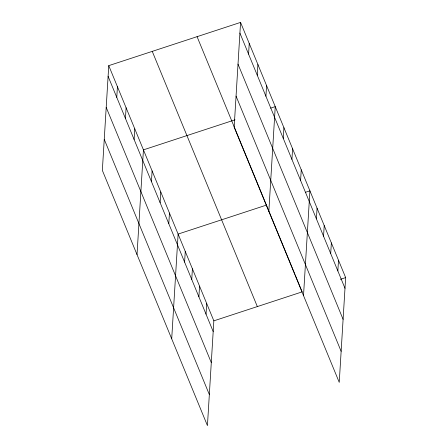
<?xml version="1.0" encoding="UTF-8"?>
<svg xmlns="http://www.w3.org/2000/svg" width="448" height="448" viewBox="0 0 448 448"><rect width="100%" height="100%" fill="white"/><g stroke="black" fill="none" stroke-linecap="round" stroke-linejoin="round"><path stroke-width="0.67" d="M108.758 65.643L102.351 170.397L207.435 425.6L213.842 320.846L108.758 65.643L240.565 22.4L345.649 277.603L339.242 382.357L234.158 127.154L240.565 22.4M116.771 97.39L117.426 86.694M125.44 118.446L126.095 107.75M134.109 139.496L134.764 128.806M137.026 254.615L143.433 149.862L235.043 119.806M151.452 181.608L152.102 170.912M160.121 202.664L160.776 191.968M168.79 223.714L169.445 213.024M171.707 338.828L178.114 234.074L266.426 205.106M184.604 262.125L185.259 251.429M191.75 279.479L192.405 268.783M198.895 296.834L199.55 286.138M206.041 314.188L206.696 303.492M248.584 54.146L249.234 43.456M257.253 75.202L257.902 64.506M265.922 96.258L266.577 85.562M268.839 211.372L275.246 106.618L270.631 108.13M283.259 138.365L283.914 127.674M291.928 159.421L292.583 148.725M300.597 180.477L301.252 169.781M303.514 295.59L309.921 190.837L305.306 192.349M316.411 218.882L317.066 208.191M323.557 236.236L324.212 225.546M330.702 253.59L331.358 242.9M337.848 270.945L338.503 260.249M213.842 320.846L302.154 291.878L295.271 275.162M340.379 279.334L345.649 277.603M239.91 33.096L344.994 288.299M238.011 64.131L343.095 319.34M236.057 96.113L341.141 351.322M197.07 36.669L248.825 162.361M249.088 162.994L295.008 274.523M152.253 51.369L257.337 306.578M108.102 76.334L213.186 331.542M106.204 107.374L211.288 362.578M104.25 139.356L209.334 394.559"/></g></svg>
